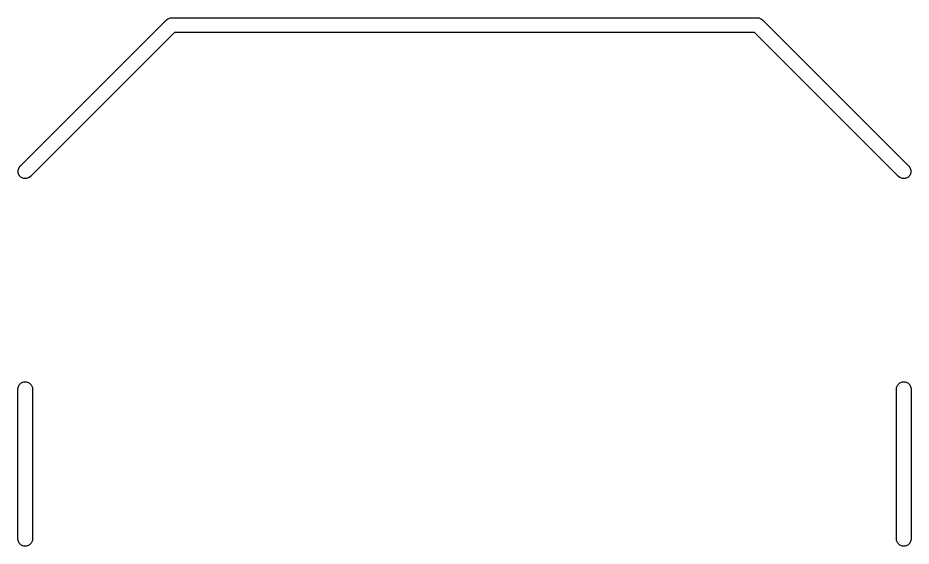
# Model space of a CAD drawing. Header units: millimetres. Extents: x 60 to 220, y -152 to -53.
# Drawn here: x 194.01 to 206.21, y -76.08 to -68.85 of the extents above; entities that cross this region are included whole.
import ezdxf

# ---------------------------------------------------------------- set-up
doc = ezdxf.new("R2010")
doc.units = ezdxf.units.MM
doc.layers.add('F.Silkscreen', color=41, linetype='CONTINUOUS', true_color=0xf2eda1)

msp = doc.modelspace()

# ---------------------------------------------------------------- linework, layer by layer
at = {"layer": 'F.Silkscreen', "linetype": 'CONTINUOUS'}
for p, q in [((194.035589, -70.881629), (196.035589, -68.881629)), ((196.035589, -68.881629), (196.050743, -68.869193)), ((196.050743, -68.869193), (196.086791, -68.854261)), ((196.086791, -68.854261), (196.1063, -68.85234)), ((196.1063, -68.85234), (204.1063, -68.85234)), ((204.1063, -68.85234), (204.125809, -68.854261)), ((204.125809, -68.854261), (204.161857, -68.869193)), ((204.161857, -68.869193), (204.177011, -68.881629)), ((204.177011, -68.881629), (206.177011, -70.881629)), ((196.147722, -69.05234), (194.177011, -71.023051)), ((204.064878, -69.05234), (196.147722, -69.05234)), ((206.035589, -71.023051), (204.064878, -69.05234)), ((194.023153, -70.896783), (194.035589, -70.881629)), ((206.177011, -70.881629), (206.189447, -70.896783)), ((194.008221, -70.932831), (194.023153, -70.896783)), ((194.008221, -70.971849), (194.008221, -70.932831)), ((194.023153, -71.007897), (194.008221, -70.971849)), ((206.189447, -70.896783), (206.204378, -70.932831)), ((206.204378, -70.971849), (206.189447, -71.007897)), ((206.204378, -70.932831), (206.204378, -70.971849)), ((194.050743, -71.035487), (194.023153, -71.007897)), ((194.086791, -71.050419), (194.050743, -71.035487)), ((194.125809, -71.050419), (194.086791, -71.050419)), ((194.161857, -71.035487), (194.125809, -71.050419)), ((194.177011, -71.023051), (194.161857, -71.035487)), ((206.050743, -71.035487), (206.035589, -71.023051)), ((206.086791, -71.050418), (206.050743, -71.035487)), ((206.125809, -71.050418), (206.086791, -71.050418)), ((206.161857, -71.035487), (206.125809, -71.050418)), ((206.189447, -71.007897), (206.161857, -71.035487)), ((194.0063, -73.92734), (194.008221, -73.907831)), ((194.0063, -75.97734), (194.0063, -73.92734)), ((194.008221, -73.907831), (194.023153, -73.871783)), ((194.023153, -73.871783), (194.050743, -73.844193)), ((194.050743, -73.844193), (194.086791, -73.829261)), ((194.086791, -73.829261), (194.125809, -73.829261)), ((194.125809, -73.829261), (194.161857, -73.844193)), ((194.161857, -73.844193), (194.189447, -73.871783)), ((194.189447, -73.871783), (194.204379, -73.907831)), ((194.204379, -73.907831), (194.2063, -73.92734)), ((194.2063, -73.92734), (194.2063, -75.97734)), ((206.0063, -73.92734), (206.008221, -73.907831)), ((206.0063, -75.97734), (206.0063, -73.92734)), ((206.008221, -73.907831), (206.023153, -73.871783)), ((206.023153, -73.871783), (206.050743, -73.844193)), ((206.050743, -73.844193), (206.086791, -73.829261)), ((206.086791, -73.829261), (206.125809, -73.829261)), ((206.125809, -73.829261), (206.161857, -73.844193)), ((206.161857, -73.844193), (206.189447, -73.871783)), ((206.189447, -73.871783), (206.204379, -73.907831)), ((206.204379, -73.907831), (206.2063, -73.92734)), ((206.2063, -73.92734), (206.2063, -75.97734)), ((194.008221, -75.996849), (194.0063, -75.97734)), ((194.023153, -76.032897), (194.008221, -75.996849)), ((194.204379, -75.996849), (194.189447, -76.032897)), ((194.2063, -75.97734), (194.204379, -75.996849)), ((206.008221, -75.996849), (206.0063, -75.97734)), ((206.023153, -76.032897), (206.008221, -75.996849)), ((206.204379, -75.996849), (206.189447, -76.032897)), ((206.2063, -75.97734), (206.204379, -75.996849)), ((194.050743, -76.060487), (194.023153, -76.032897)), ((194.086791, -76.075419), (194.050743, -76.060487)), ((194.125809, -76.075419), (194.086791, -76.075419)), ((194.161857, -76.060487), (194.125809, -76.075419)), ((194.189447, -76.032897), (194.161857, -76.060487)), ((206.050743, -76.060487), (206.023153, -76.032897)), ((206.086791, -76.075419), (206.050743, -76.060487)), ((206.125809, -76.075419), (206.086791, -76.075419)), ((206.161857, -76.060487), (206.125809, -76.075419)), ((206.189447, -76.032897), (206.161857, -76.060487))]:
    msp.add_line(p, q, dxfattribs=at)

doc.saveas('drawing.dxf')
